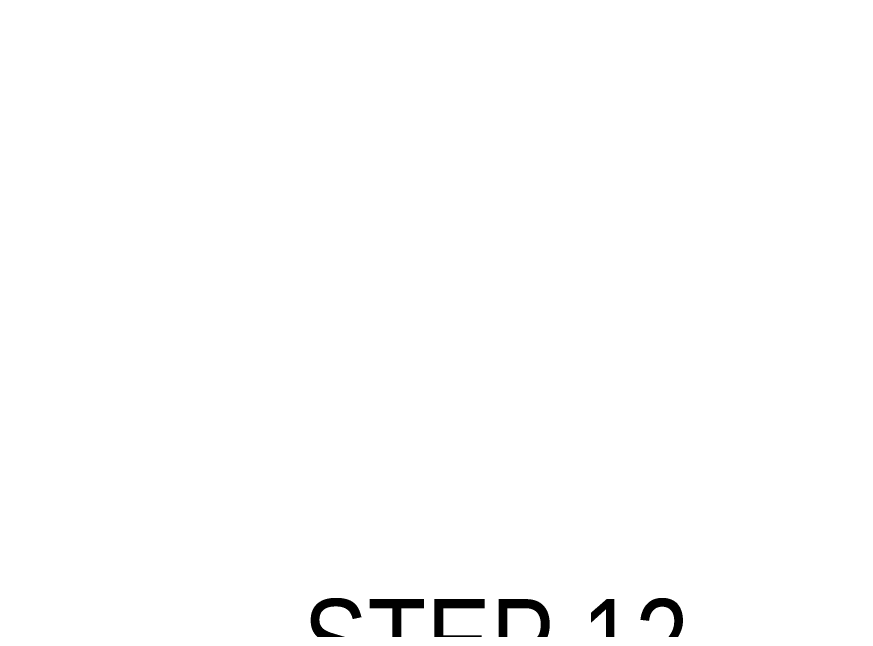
# Model space of a CAD drawing. Header units: inches. Extents: x -17.6 to 82.3, y -15.1 to 23.2.
# Drawn here: x 65.706 to 68.825, y 9.18 to 11.457 of the extents above; entities that cross this region are included whole.
import ezdxf

# ---------------------------------------------------------------- set-up
doc = ezdxf.new("R2010")
doc.units = ezdxf.units.IN
doc.header["$MEASUREMENT"] = 0
doc.layers.add('.ATI-TEXT', color=7, linetype='Continuous', lineweight=0)
doc.layers.add('G-ANNO-TTLB', color=7, linetype='Continuous', lineweight=0)

msp = doc.modelspace()

# ---------------------------------------------------------------- hatches: boundary and pattern name
at = {"layer": 'G-ANNO-TTLB', "true_color": 0xff00ff, "transparency": 33554687}
h = msp.add_hatch(color=6, dxfattribs=at)
edge = h.paths.add_edge_path()
edge.add_spline(control_points=[(77.902, -11.061), (77.902, -11.061), (37.2143, -11.061), (37.2143, -11.061), (37.2143, -11.061), (37.2143, 23.064), (37.2143, 23.064), (37.2143, 23.064), (77.902, 23.064), (77.902, 23.064), (77.902, 23.064), (77.902, -11.061), (77.902, -11.061)], knot_values=[0, 0, 0, 0, 1, 1, 1, 2, 2, 2, 3, 3, 3, 4, 4, 4, 4], degree=3, periodic=0)
edge = h.paths.add_edge_path()
edge.add_spline(control_points=[(37.3393, 22.939), (37.3393, 22.939), (37.3393, -10.936), (37.3393, -10.936), (37.3393, -10.936), (77.777, -10.936), (77.777, -10.936), (77.777, -10.936), (77.777, 22.939), (77.777, 22.939), (77.777, 22.939), (37.3393, 22.939), (37.3393, 22.939)], knot_values=[0, 0, 0, 0, 1, 1, 1, 2, 2, 2, 3, 3, 3, 4, 4, 4, 4], degree=3, periodic=0)
edge.add_line((37.3393, 22.939), (37.3393, 22.939))

# ---------------------------------------------------------------- linework, layer by layer
at = {"layer": 'G-ANNO-TTLB'}
for points in [[(77.902, -11.061), (77.902, -11.061), (37.2143, -11.061), (37.2143, -11.061), (37.2143, -11.061), (37.2143, 23.064), (37.2143, 23.064), (37.2143, 23.064), (77.902, 23.064), (77.902, 23.064), (77.902, 23.064), (77.902, -11.061), (77.902, -11.061)], [(37.3393, 22.939), (37.3393, 22.939), (37.3393, -10.936), (37.3393, -10.936), (37.3393, -10.936), (77.777, -10.936), (77.777, -10.936), (77.777, -10.936), (77.777, 22.939), (77.777, 22.939), (77.777, 22.939), (37.3393, 22.939), (37.3393, 22.939)]]:
    msp.add_open_spline(points, degree=3, knots=[0, 0, 0, 0, 1, 1, 1, 2, 2, 2, 3, 3, 3, 4, 4, 4, 4], dxfattribs=at)

# ---------------------------------------------------------------- texts
at = {"layer": '.ATI-TEXT', "insert": (66.7701, 8.9751), "char_height": 0.2, "attachment_point": 7}
msp.add_mtext('\\C18;\\c0;\\FArial Narrow|b0|i0|c1;\\H0.312500;\\W1.000000;STEP 12', dxfattribs=at)

doc.saveas('drawing.dxf')
